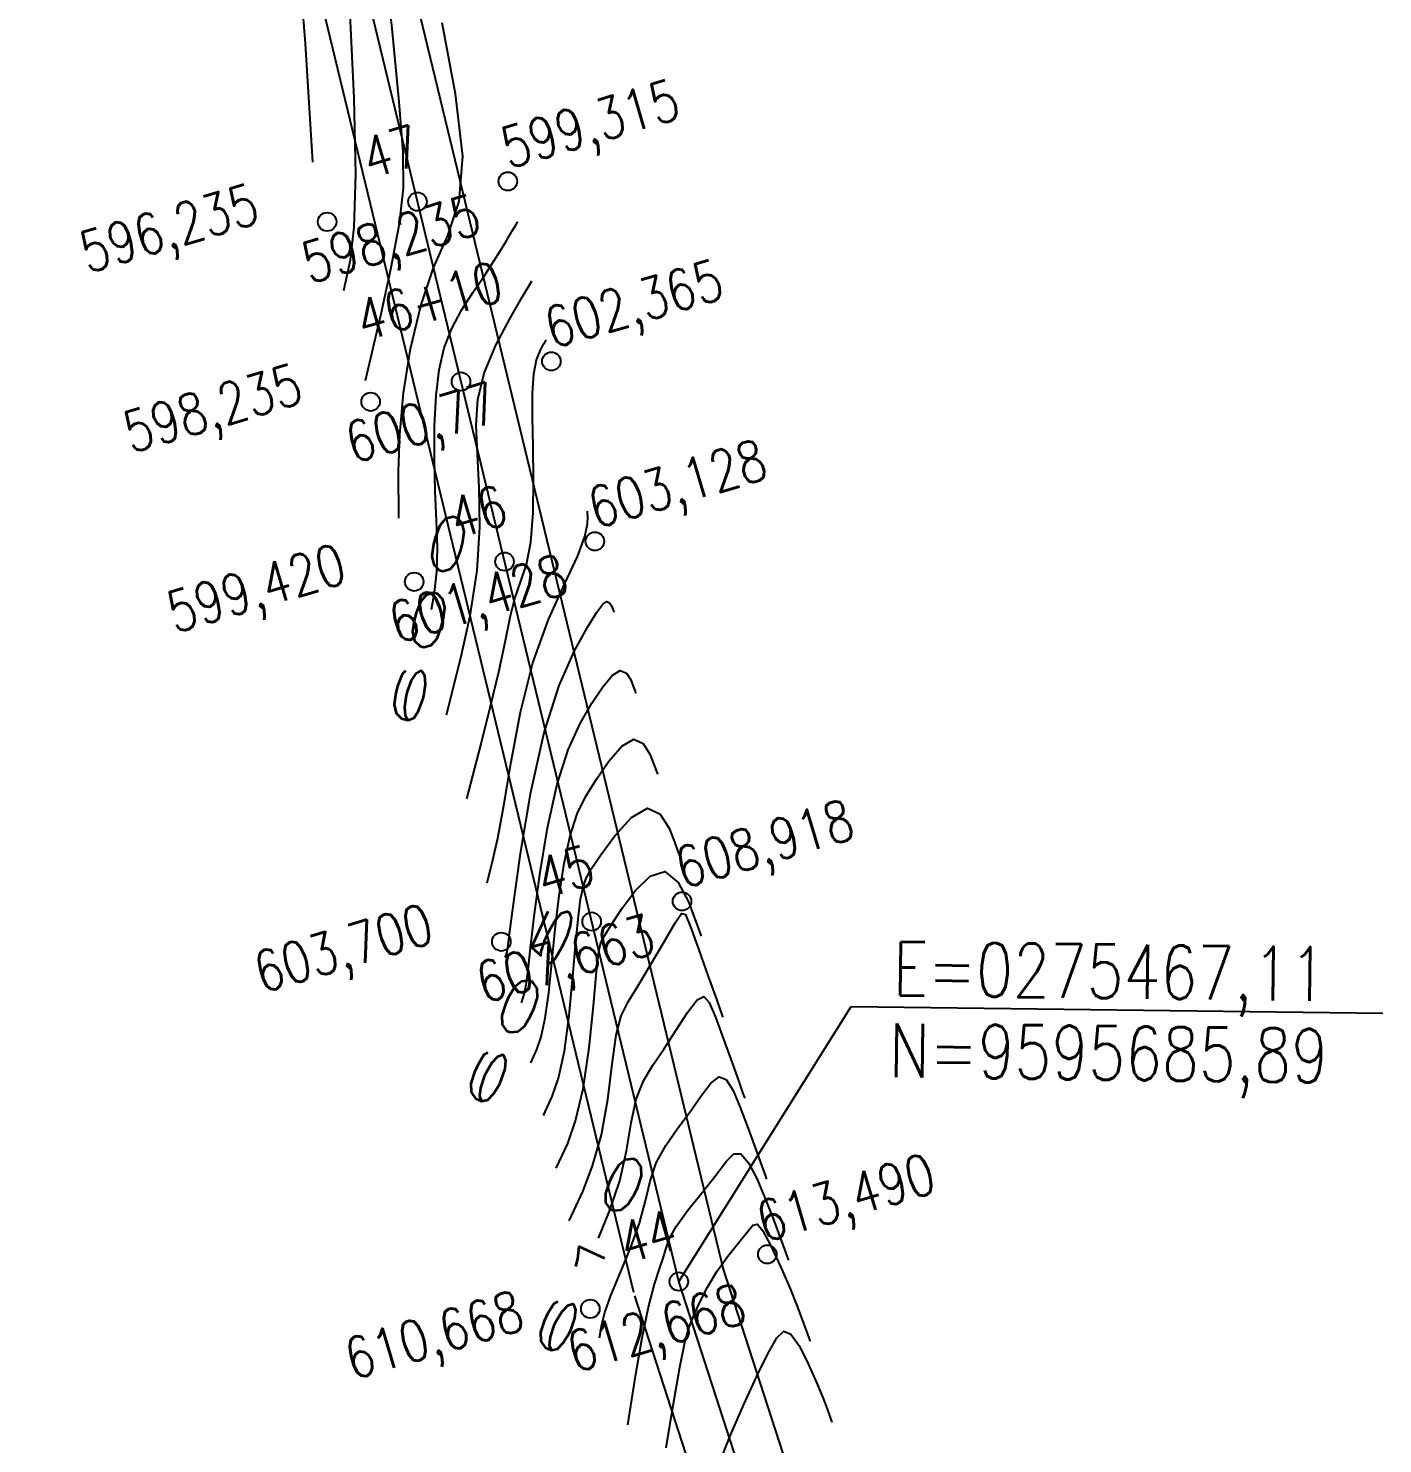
# Model space of a CAD drawing. Header units: millimetres. Extents: x 276147 to 291056, y 9594849 to 9609891.
# Drawn here: x 283689.5 to 283762.6, y 9603428.4 to 9603504.8 of the extents above; entities that cross this region are included whole.
import ezdxf
from ezdxf.enums import TextEntityAlignment as Align

# ---------------------------------------------------------------- set-up
doc = ezdxf.new("R2010")
doc.units = ezdxf.units.MM
doc.header["$LTSCALE"] = 10
doc.linetypes.add('CONTINUO', pattern=[0])
for name, color, linetype in [('Curvas mestras', 30, 'Continuous'), ('Curvas simples', 9, 'Continuous'), ('Curvas texto', 2, 'Continuous'), ('LINHA02', 8, 'Continuous'), ('TEXTO-PAPEL', 7, 'Continuous'), ('TEXTO02', 3, 'Continuous'), ('Top_malha_coord', 8, 'Continuous')]:
    doc.layers.add(name, color=color, linetype=linetype)
doc.styles.add('ROMANS', font='romans.shx', dxfattribs={"width": 0.8, "height": 4})
doc.styles.add('SIMPLEX', font='simplex', dxfattribs={"height": 0.2})

# ---------------------------------------------------------------- blocks, each defined once
blk = doc.blocks.new('Curvas')
at = {"layer": 'Curvas mestras', "linetype": 'CONTINUO'}
for points in [[(275426.168082, 9595819.510153, 600), (275426.344671, 9595820.425574, 600), (275426.468704, 9595821.5525, 600), (275426.491057, 9595822.843273, 600), (275426.442736, 9595824.292066, 600), (275426.37478, 9595825.903511, 600), (275426.33297, 9595827.65642, 600), (275426.342053, 9595829.426325, 600), (275426.421518, 9595831.062939, 600), (275426.590537, 9595832.4536, 600), (275426.867021, 9595833.63615, 600), (275427.268561, 9595834.686056, 600), (275427.799834, 9595835.670237, 600), (275428.413845, 9595836.621402, 600), (275429.050679, 9595837.563713, 600), (275429.651865, 9595838.498508, 600), (275430.164699, 9595839.335851, 600), (275430.537916, 9595839.962987, 600), (275430.7394, 9595840.303893, 600), (275430.813632, 9595840.42949, 600), (275430.824236, 9595840.447433, 600)], [(275431.029281, 9595798.279904, 605), (275431.160065, 9595798.666598, 605), (275431.288256, 9595799.238387, 605), (275431.39823, 9595800.049271, 605), (275431.526551, 9595801.229713, 605), (275431.722828, 9595802.929295, 605), (275432.027071, 9595805.202907, 605), (275432.440892, 9595807.726676, 605), (275432.956305, 9595810.082036, 605), (275433.558253, 9595811.943142, 605), (275434.20339, 9595813.355027, 605), (275434.841304, 9595814.455439, 605), (275435.427557, 9595815.343552, 605), (275435.941621, 9595815.964219, 605), (275436.368948, 9595816.223715, 605), (275436.698833, 9595816.080961, 605), (275436.935951, 9595815.705462, 605), (275437.088823, 9595815.31937, 605), (275437.168756, 9595815.096058, 605), (275437.198205, 9595815.013785, 605), (275437.202412, 9595815.002032, 605)], [(275435.191543, 9595785.573377, 610), (275435.795932, 9595787.027326, 610), (275436.337326, 9595788.658228, 610), (275436.699354, 9595790.288988, 610), (275436.956733, 9595791.798068, 610), (275437.231956, 9595793.077818, 610), (275437.622754, 9595794.069079, 610), (275438.127812, 9595794.906653, 610), (275438.721058, 9595795.773833, 610), (275439.36699, 9595796.781437, 610), (275439.992407, 9595797.750383, 610), (275440.514683, 9595798.429111, 610), (275440.883335, 9595798.613803, 610), (275441.176457, 9595798.291584, 610), (275441.504287, 9595797.497321, 610), (275441.93954, 9595796.315363, 610), (275442.404829, 9595795.027999, 610), (275442.785245, 9595793.967006, 610), (275442.996128, 9595793.377853, 610), (275443.073822, 9595793.160797, 610), (275443.084921, 9595793.129789, 610)]]:
    blk.add_polyline3d(points, dxfattribs=at)
at = {"layer": 'Curvas simples', "linetype": 'CONTINUO'}
for points in [[(275419.759521, 9595843.663018, 596), (275419.374359, 9595850.068238, 596), (275419.009109, 9595854.575087, 596)], [(275421.437258, 9595836.728865, 597), (275421.795395, 9595838.391469, 597), (275421.992397, 9595840.152062, 597), (275422.08201, 9595843.027481, 597), (275421.990814, 9595847.124097, 597), (275421.78138, 9595851.662954, 597)], [(275422.612758, 9595831.869865, 598), (275423.451675, 9595835.482127, 598), (275423.994585, 9595837.978383, 598), (275424.441246, 9595840.362584, 598), (275424.654491, 9595842.268995, 598), (275424.636744, 9595844.212996, 598), (275424.425326, 9595846.930248, 598), (275424.055671, 9595850.885789, 598), (275423.555656, 9595855.462169, 598), (275422.951268, 9595859.771313, 598), (275422.256855, 9595863.175379, 598), (275421.440195, 9595866.037449, 598), (275420.457427, 9595868.970837, 598), (275419.317265, 9595872.454422, 598), (275418.238733, 9595876.429345, 598), (275417.493433, 9595880.702317, 598), (275417.266337, 9595885.022835, 598), (275417.395897, 9595888.911556, 598), (275417.633934, 9595891.83193, 598), (275417.781395, 9595893.420435, 598), (275417.835723, 9595894.005674, 598), (275417.843484, 9595894.08928, 598)], [(275424.408025, 9595824.452418, 599), (275424.401464, 9595826.986123, 599), (275424.466286, 9595828.943156, 599), (275424.663575, 9595831.214653, 599), (275425.045545, 9595833.596314, 599), (275425.598034, 9595835.90552, 599), (275426.290287, 9595837.965072, 599), (275427.0531, 9595839.713389, 599), (275427.66348, 9595841.551348, 599), (275427.859985, 9595843.995442, 599), (275427.479442, 9595847.364352, 599), (275426.751737, 9595851.185518, 599)], [(275426.978523, 9595813.830921, 601), (275427.767193, 9595816.897035, 601), (275428.265166, 9595819.164342, 601), (275428.648978, 9595821.619662, 601), (275428.792015, 9595823.95994, 601), (275428.756772, 9595826.079499, 601), (275428.65302, 9595827.922006, 601), (275428.58995, 9595829.469709, 601), (275428.674441, 9595830.859168, 601), (275429.012788, 9595832.265526, 601), (275429.65429, 9595833.791448, 601), (275430.420236, 9595835.249701, 601), (275431.074912, 9595836.380581, 601), (275431.44117, 9595837.000278, 601), (275431.576107, 9595837.228588, 601), (275431.595384, 9595837.261203, 601)], [(275428.077589, 9595809.289098, 602), (275428.833367, 9595812.187165, 602), (275429.347586, 9595814.220123, 602), (275429.822984, 9595816.220863, 602), (275430.164764, 9595817.840856, 602), (275430.420876, 9595819.099897, 602), (275430.674961, 9595820.109863, 602), (275430.984101, 9595820.996808, 602), (275431.299162, 9595821.943498, 602), (275431.544456, 9595823.146876, 602), (275431.664785, 9595824.731843, 602), (275431.686916, 9595826.535111, 602), (275431.658108, 9595828.32135, 602), (275431.623917, 9595829.892733, 602), (275431.623094, 9595831.201455, 602), (275431.692686, 9595832.237215, 602), (275431.852444, 9595832.998447, 602), (275432.052917, 9595833.51851, 602), (275432.227357, 9595833.839496, 602), (275432.325294, 9595834.005203, 602), (275432.361377, 9595834.066252, 602), (275432.366531, 9595834.074974, 602)], [(275429.176654, 9595804.747276, 603), (275429.494717, 9595805.989427, 603), (275429.75447, 9595807.168331, 603), (275430.080553, 9595808.919917, 603), (275430.471963, 9595811.278183, 603), (275430.973972, 9595813.966915, 603), (275431.643424, 9595816.632352, 603), (275432.49453, 9595818.974725, 603), (275433.370979, 9595820.910251, 603), (275434.073831, 9595822.40914, 603), (275434.458165, 9595823.461906, 603), (275434.595148, 9595824.140277, 603), (275434.609966, 9595824.536283, 603), (275434.606775, 9595824.737191, 603), (275434.605599, 9595824.81121, 603), (275434.605431, 9595824.821784, 603)], [(275430.152874, 9595800.714714, 604), (275430.195988, 9595800.809209, 604), (275430.226169, 9595800.898446, 604), (275430.255751, 9595801.030397, 604), (275430.2901, 9595801.281378, 604), (275430.382504, 9595802.000761, 604), (275430.598231, 9595803.606188, 604), (275430.988349, 9595806.328408, 604), (275431.547114, 9595809.65062, 604), (275432.25458, 9595812.869131, 604), (275433.073622, 9595815.416816, 604), (275433.898397, 9595817.272799, 604), (275434.605882, 9595818.552772, 604), (275435.104288, 9595819.366943, 604), (275435.426759, 9595819.803601, 604), (275435.637672, 9595819.945555, 604), (275435.791337, 9595819.879059, 604), (275435.901789, 9595819.704147, 604), (275435.972999, 9595819.524301, 604), (275436.010232, 9595819.420279, 604), (275436.02395, 9595819.381956, 604), (275436.02591, 9595819.376481, 604)], [(275431.532036, 9595795.026137, 606), (275431.862574, 9595795.7506, 606), (275432.093962, 9595796.43475, 606), (275432.320761, 9595797.446378, 606), (275432.50636, 9595798.817165, 606), (275432.670598, 9595800.458665, 606), (275432.847424, 9595802.252402, 606), (275433.065792, 9595804.077406, 606), (275433.33467, 9595805.802731, 606), (275433.658031, 9595807.29494, 606), (275434.042883, 9595808.469469, 606), (275434.508384, 9595809.437254, 606), (275435.076726, 9595810.358107, 606), (275435.750825, 9595811.320162, 606), (275436.456483, 9595812.124837, 606), (275437.100224, 9595812.501874, 606), (275437.606329, 9595812.282863, 606), (275437.970113, 9595811.706777, 606), (275438.204647, 9595811.114439, 606), (275438.327279, 9595810.771837, 606), (275438.372459, 9595810.645615, 606), (275438.378913, 9595810.627583, 606)], [(275432.221617, 9595792.181849, 607), (275432.695866, 9595793.221295, 607), (275433.027858, 9595794.202902, 607), (275433.353265, 9595795.654368, 607), (275433.61449, 9595797.585058, 607), (275433.814645, 9595799.687617, 607), (275433.972021, 9595801.575509, 607), (275434.104514, 9595802.951905, 607), (275434.228448, 9595803.878787, 607), (275434.359756, 9595804.507844, 607), (275434.527513, 9595804.995795, 607), (275434.813377, 9595805.519481, 607), (275435.312148, 9595806.260775, 607), (275436.074093, 9595807.296771, 607), (275436.971345, 9595808.285455, 607), (275437.831499, 9595808.780034, 607), (275438.513825, 9595808.484765, 607), (275439.004275, 9595807.708092, 607), (275439.320471, 9595806.909509, 607), (275439.485802, 9595806.447616, 607), (275439.546714, 9595806.277445, 607), (275439.555415, 9595806.253135, 607)], [(275432.911198, 9595789.337561, 608), (275433.528553, 9595790.683338, 608), (275433.956907, 9595791.901833, 608), (275434.36941, 9595793.628735, 608), (275434.68808, 9595795.83386, 608), (275434.916866, 9595798.11244, 608), (275435.0802, 9595799.966061, 608), (275435.20399, 9595801.037234, 608), (275435.320066, 9595801.532175, 608), (275435.461735, 9595801.798025, 608), (275435.666204, 9595802.133242, 608), (275435.986284, 9595802.641549, 608), (275436.478687, 9595803.377985, 608), (275437.171468, 9595804.318142, 608), (275437.978075, 9595805.119814, 608), (275438.783299, 9595805.361345, 608), (275439.486662, 9595804.776489, 608), (275440.046604, 9595803.720635, 608), (275440.436295, 9595802.704578, 608), (275440.644326, 9595802.123395, 608), (275440.720968, 9595801.909275, 608), (275440.731917, 9595801.878686, 608)], [(275433.600779, 9595786.493273, 609), (275434.360048, 9595788.128358, 609), (275434.876419, 9595789.464579, 609), (275435.353368, 9595791.143482, 609), (275435.693717, 9595793.061424, 609), (275435.9368, 9595794.955254, 609), (275436.156078, 9595796.52194, 609), (275436.421534, 9595797.567432, 609), (275436.789239, 9595798.333621, 609), (275437.311783, 9595799.171377, 609), (275438.004502, 9595800.31904, 609), (275438.733711, 9595801.564811, 609), (275439.32847, 9595802.58436, 609), (275439.67593, 9595803.102559, 609), (275439.895614, 9595803.041096, 609), (275440.165135, 9595802.37086, 609), (275440.607001, 9595801.138979, 609), (275441.123299, 9595799.697526, 609), (275441.561009, 9595798.474812, 609), (275441.805483, 9595797.791815, 609), (275441.895552, 9595797.540185, 609), (275441.908419, 9595797.504237, 609)], [(275435.256046, 9595780.190026, 611), (275435.378125, 9595780.897698, 611), (275435.544429, 9595781.543462, 611), (275435.863209, 9595782.466146, 611), (275436.360569, 9595783.670419, 611), (275436.926114, 9595785.026521, 611), (275437.415319, 9595786.371083, 611), (275437.732853, 9595787.575251, 611), (275437.980149, 9595788.64822, 611), (275438.307835, 9595789.633697, 611), (275438.823973, 9595790.570726, 611), (275439.466386, 9595791.479685, 611), (275440.130333, 9595792.376289, 611), (275440.729478, 9595793.243835, 611), (275441.251104, 9595793.935954, 611), (275441.700897, 9595794.273863, 611), (275442.09074, 9595794.125046, 611), (275442.457299, 9595793.542073, 611), (275442.843439, 9595792.623782, 611), (275443.272078, 9595791.491747, 611), (275443.68636, 9595790.358473, 611), (275444.009481, 9595789.4592, 611), (275444.186774, 9595788.963891, 611), (275444.252092, 9595788.781409, 611), (275444.261423, 9595788.75534, 611)], [(275436.77727, 9595775.49432, 612), (275437.217953, 9595778.230093, 612), (275437.541468, 9595780.096816, 612), (275437.887509, 9595781.833224, 612), (275438.208725, 9595783.079362, 612), (275438.480174, 9595783.903872, 612), (275438.682514, 9595784.482544, 612), (275438.822412, 9595784.979619, 612), (275439.010573, 9595785.513134, 612), (275439.383713, 9595786.189576, 612), (275440.025192, 9595787.072372, 612), (275440.804959, 9595788.052717, 612), (275441.539608, 9595788.978744, 612), (275442.091966, 9595789.706232, 612), (275442.509801, 9595790.121526, 612), (275442.887111, 9595790.118614, 612), (275443.298144, 9595789.636289, 612), (275443.738142, 9595788.792561, 612), (275444.182591, 9595787.750243, 612), (275444.604617, 9595786.668131, 612), (275444.96789, 9595785.688947, 612), (275445.233718, 9595784.951394, 612), (275445.377419, 9595784.549929, 612), (275445.430362, 9595784.402021, 612), (275445.437925, 9595784.380891, 612)], [(275438.849029, 9595774.235024, 613), (275439.227529, 9595776.537187, 613), (275439.585241, 9595778.594363, 613), (275439.857386, 9595779.940199, 613), (275440.084942, 9595780.756404, 613), (275440.335319, 9595781.386704, 613), (275440.664571, 9595782.107059, 613), (275441.083314, 9595782.922364, 613), (275441.590802, 9595783.769749, 613), (275442.170745, 9595784.587069, 613), (275442.744658, 9595785.315081, 613), (275443.218511, 9595785.895266, 613), (275443.534344, 9595786.261686, 613), (275443.778483, 9595786.31873, 613), (275444.073324, 9595785.963366, 613), (275444.505549, 9595785.147533, 613), (275445.018984, 9595784.043049, 613), (275445.521743, 9595782.876704, 613), (275445.937156, 9595781.844515, 613), (275446.24942, 9595781.01942, 613), (275446.457954, 9595780.443588, 613), (275446.568064, 9595780.135967, 613), (275446.608631, 9595780.022633, 613), (275446.614427, 9595780.006443, 613)], [(275439.819719, 9595766.102908, 614), (275440.060084, 9595767.569034, 614), (275440.287889, 9595768.726134, 614), (275440.625901, 9595770.112229, 614), (275441.088313, 9595771.639519, 614), (275441.661008, 9595773.258054, 614), (275442.322791, 9595774.927345, 614), (275443.042396, 9595776.589146, 614), (275443.748263, 9595778.114166, 614), (275444.35876, 9595779.355352, 614), (275444.821211, 9595780.183417, 614), (275445.198758, 9595780.540132, 614), (275445.5835, 9595780.385034, 614), (275446.040179, 9595779.727035, 614), (275446.524108, 9595778.772554, 614), (275446.963246, 9595777.777389, 614), (275447.30002, 9595776.954002, 614), (275447.534742, 9595776.341532, 614), (275447.68219, 9595775.935782, 614), (275447.75871, 9595775.722005, 614), (275447.786901, 9595775.643245, 614), (275447.790929, 9595775.631994, 614)]]:
    blk.add_polyline3d(points, dxfattribs=at)
at = {"layer": 'Curvas texto', "style": 'SIMPLEX'}
for s, rotation, width, p, p2 in [('600', 75.76141291, 3.299405, (275425.185651, 9595812.589315, 600), (275428.315809, 9595824.92464, 600)), ('605', 65.4750617, 3.299405, (275428.976933, 9595791.974787, 605), (275434.259474, 9595803.552908, 605)), ('610', 64.9065526, 3.563357, (275432.721584, 9595778.530541, 610), (275438.118745, 9595790.055677, 610))]:
    blk.add_text(s, height=1.5, rotation=rotation, dxfattribs=dict(at, width=width)).set_placement(p, p2, align=Align.FIT)
blk = doc.blocks.new('est 1')
at = {"layer": 'LINHA02'}
for p, q in [((268061.91, 9592561.813), (268071.214, 9592576.659)), ((268071.214, 9592576.659), (268099.922, 9592576.301))]:
    blk.add_line(p, q, dxfattribs=at)
at = {"layer": 'TEXTO-PAPEL', "color": 7, "linetype": 'Continuous'}
for p, q in [((268061.91, 9592561.813), (268028.982, 9592697.885)), ((268074.237, 9592523.76), (268061.91, 9592561.813))]:
    blk.add_line(p, q, dxfattribs=at)
for centre in [(268052.677, 9592621.221), (268047.798, 9592620.129), (268055.029, 9592611.503), (268050.149, 9592610.411), (268045.27, 9592609.32), (268057.381, 9592601.782), (268052.502, 9592600.69), (268047.623, 9592599.599), (268062.085, 9592582.343), (268057.206, 9592581.252), (268052.327, 9592580.16), (268066.688, 9592563.285), (268061.91, 9592561.813), (268057.132, 9592560.34)]:
    blk.add_circle(centre, 0.5, dxfattribs=at)
at = {"layer": 'TEXTO02'}
blk.add_circle((268042.919, 9592619.038), 0.5, dxfattribs=at)
at = {"layer": 'Top_malha_coord', "color": 6}
for p, q in [((268064.34, 9592562.401), (268031.18, 9592699.43)), ((268059.48, 9592561.225), (268026.784, 9592696.34)), ((268076.677, 9592524.341), (268064.288, 9592562.583)), ((268071.798, 9592523.178), (268059.532, 9592561.042))]:
    blk.add_line(p, q, dxfattribs=at)
blk.add_blockref('Curvas', (-7377.619, -3221.409), dxfattribs=at)
at = {"style": 'ROMANS', "width": 0.8}
for s, height, rotation, p in [('46', 2.2072, 16.45837, (268049.311, 9592604.021)), ('E=0275467,11', 2.90457, 359.26172, (268073.505, 9592580.165)), ('N=9595685,89', 2.90457, 359.26172, (268073.295, 9592575.758))]:
    blk.add_text(s, height=height, rotation=rotation, dxfattribs=at).set_placement(p, align=Align.TOP_LEFT)
at = {"layer": 'TEXTO02', "style": 'ROMANS', "width": 0.8}
for s, p in [('599,315', (268052.091, 9592624.006)), ('47', (268044.607, 9592623.46)), ('596,235', (268029.351, 9592618.369)), ('598,235', (268041.34, 9592617.8)), ('46+10', (268044.274, 9592614.688)), ('602,365', (268054.443, 9592614.288)), ('598,235', (268031.703, 9592608.651)), ('600,77', (268043.692, 9592608.081)), ('603,128', (268056.795, 9592604.567)), ('599,420', (268034.055, 9592598.93)), ('601,428', (268046.044, 9592598.361)), ('608,918', (268061.499, 9592585.128)), ('45', (268054.015, 9592584.582)), ('603,700', (268038.759, 9592579.491)), ('607,663', (268050.748, 9592578.922)), ('613,490', (268065.885, 9592566.015)), ('44', (268058.466, 9592564.881)), ('610,668', (268043.659, 9592558.606)), ('612,668', (268055.656, 9592558.982))]:
    blk.add_text(s, height=2.2072, rotation=16.45837, dxfattribs=at).set_placement(p, align=Align.TOP_LEFT)

msp = doc.modelspace()

# ---------------------------------------------------------------- block references
at = {"layer": 'Top_malha_coord', "color": 7}
msp.add_blockref('est 1', (15662.706, 10875.351), dxfattribs=at)

doc.saveas('drawing.dxf')
